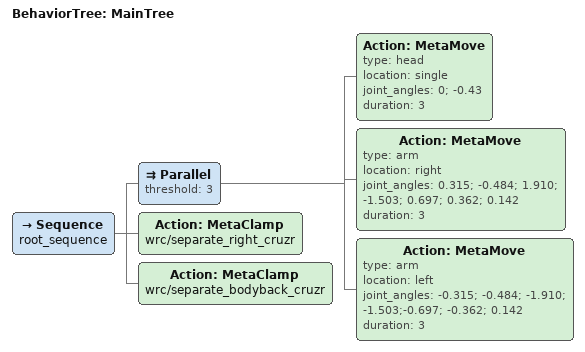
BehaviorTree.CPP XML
<root main_tree_to_execute="MainTree">
    <BehaviorTree ID="MainTree">
        <Sequence name="root_sequence">
            <Parallel threshold="3">
                <Action ID="MetaMove" type="head" location="single" joint_angles="0; -0.43" duration="3" />
                <Action ID="MetaMove" type="arm" location="right"
                    joint_angles="0.315; -0.484; 1.910; -1.503; 0.697; 0.362; 0.142" duration="3" />
                <Action ID="MetaMove" type="arm" location="left"
                    joint_angles="-0.315; -0.484; -1.910; -1.503;-0.697; -0.362; 0.142" duration="3" />
            </Parallel>
            <Action ID="MetaClamp" name="wrc/separate_right_cruzr" />
            <Action ID="MetaClamp" name="wrc/separate_bodyback_cruzr" />
        </Sequence>
    </BehaviorTree>
</root>
